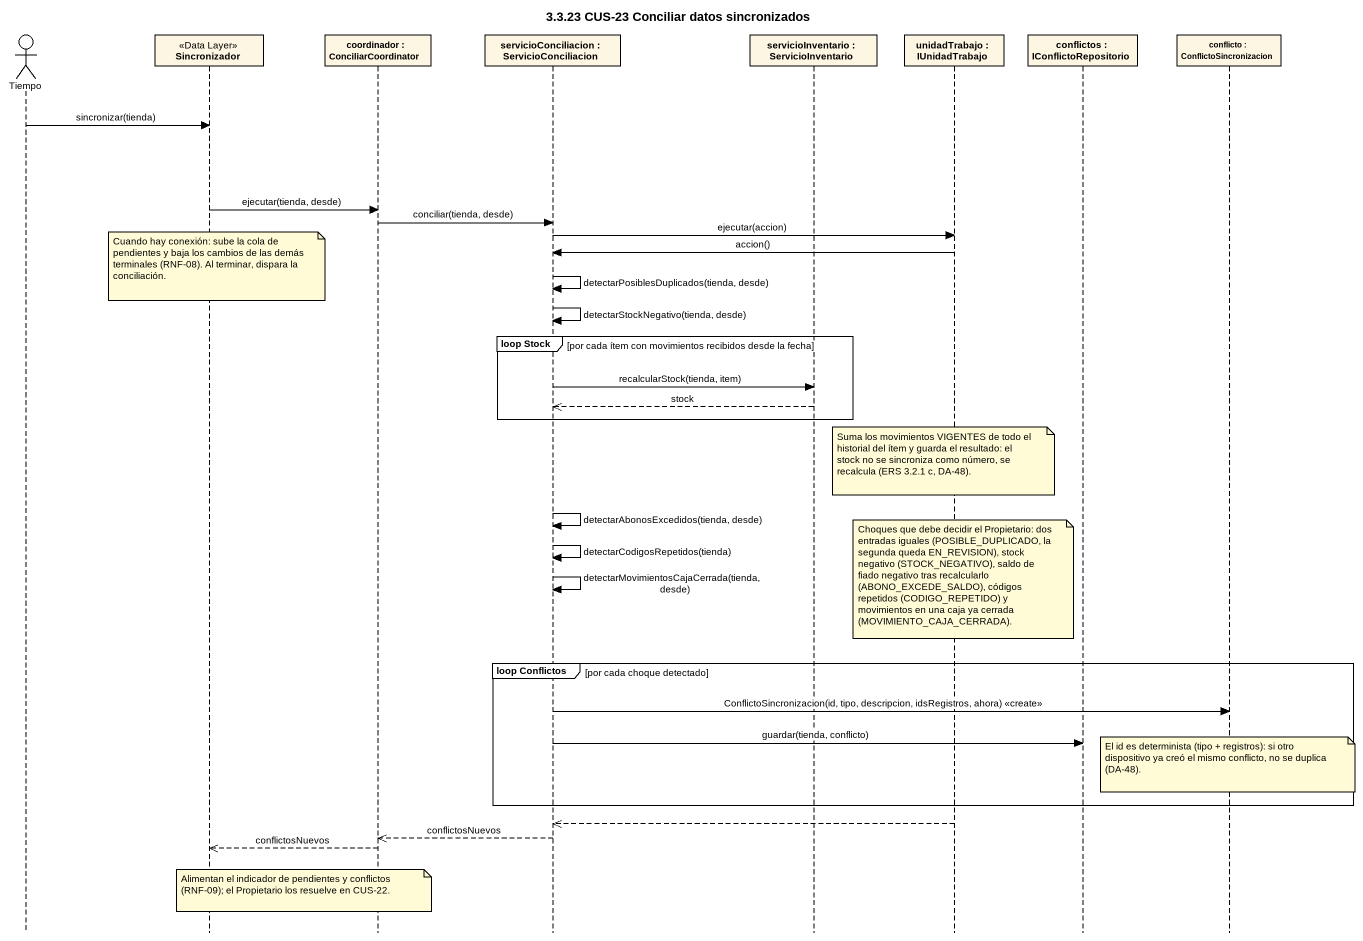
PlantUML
@startuml
title 3.3.23 CUS-23 Conciliar datos sincronizados
hide footbox
actor Tiempo
participant Sincronizador <<Data Layer>>
participant "coordinador : ConciliarCoordinator" as coordinador
participant "servicioConciliacion : ServicioConciliacion" as servicioConciliacion
participant "servicioInventario : ServicioInventario" as servicioInventario
participant "unidadTrabajo : IUnidadTrabajo" as unidadTrabajo
participant "conflictos : IConflictoRepositorio" as conflictos
participant "conflicto : ConflictoSincronizacion" as conflicto

Tiempo -> Sincronizador : sincronizar(tienda)
Sincronizador -> coordinador : ejecutar(tienda, desde)
coordinador -> servicioConciliacion : conciliar(tienda, desde)
servicioConciliacion -> unidadTrabajo : ejecutar(accion)
unidadTrabajo -> servicioConciliacion : accion()
note over Sincronizador : Cuando hay conexión: sube la cola de pendientes y baja los cambios de las demás terminales (RNF-08). Al terminar, dispara la conciliación.
servicioConciliacion -> servicioConciliacion : detectarPosiblesDuplicados(tienda, desde)
servicioConciliacion -> servicioConciliacion : detectarStockNegativo(tienda, desde)
group loop Stock [por cada ítem con movimientos recibidos desde la fecha]
  servicioConciliacion -> servicioInventario : recalcularStock(tienda, item)
  servicioInventario -->> servicioConciliacion : stock
end
note over unidadTrabajo : Suma los movimientos VIGENTES de todo el historial del ítem y guarda el resultado: el stock no se sincroniza como número, se recalcula (ERS 3.2.1 c, DA-48).
servicioConciliacion -> servicioConciliacion : detectarAbonosExcedidos(tienda, desde)
servicioConciliacion -> servicioConciliacion : detectarCodigosRepetidos(tienda)
servicioConciliacion -> servicioConciliacion : detectarMovimientosCajaCerrada(tienda, desde)
note over unidadTrabajo : Choques que debe decidir el Propietario: dos entradas iguales (POSIBLE_DUPLICADO, la segunda queda EN_REVISION), stock negativo (STOCK_NEGATIVO), saldo de fiado negativo tras recalcularlo (ABONO_EXCEDE_SALDO), códigos repetidos (CODIGO_REPETIDO) y movimientos en una caja ya cerrada (MOVIMIENTO_CAJA_CERRADA).
group loop Conflictos [por cada choque detectado]
  servicioConciliacion -> conflicto : ConflictoSincronizacion(id, tipo, descripcion, idsRegistros, ahora) <<create>>
  servicioConciliacion -> conflictos : guardar(tienda, conflicto)
  note over conflicto : El id es determinista (tipo + registros): si otro dispositivo ya creó el mismo conflicto, no se duplica (DA-48).
end
unidadTrabajo -->> servicioConciliacion
servicioConciliacion -->> coordinador : conflictosNuevos
coordinador -->> Sincronizador : conflictosNuevos
note over coordinador : Alimentan el indicador de pendientes y conflictos (RNF-09); el Propietario los resuelve en CUS-22.
@enduml
